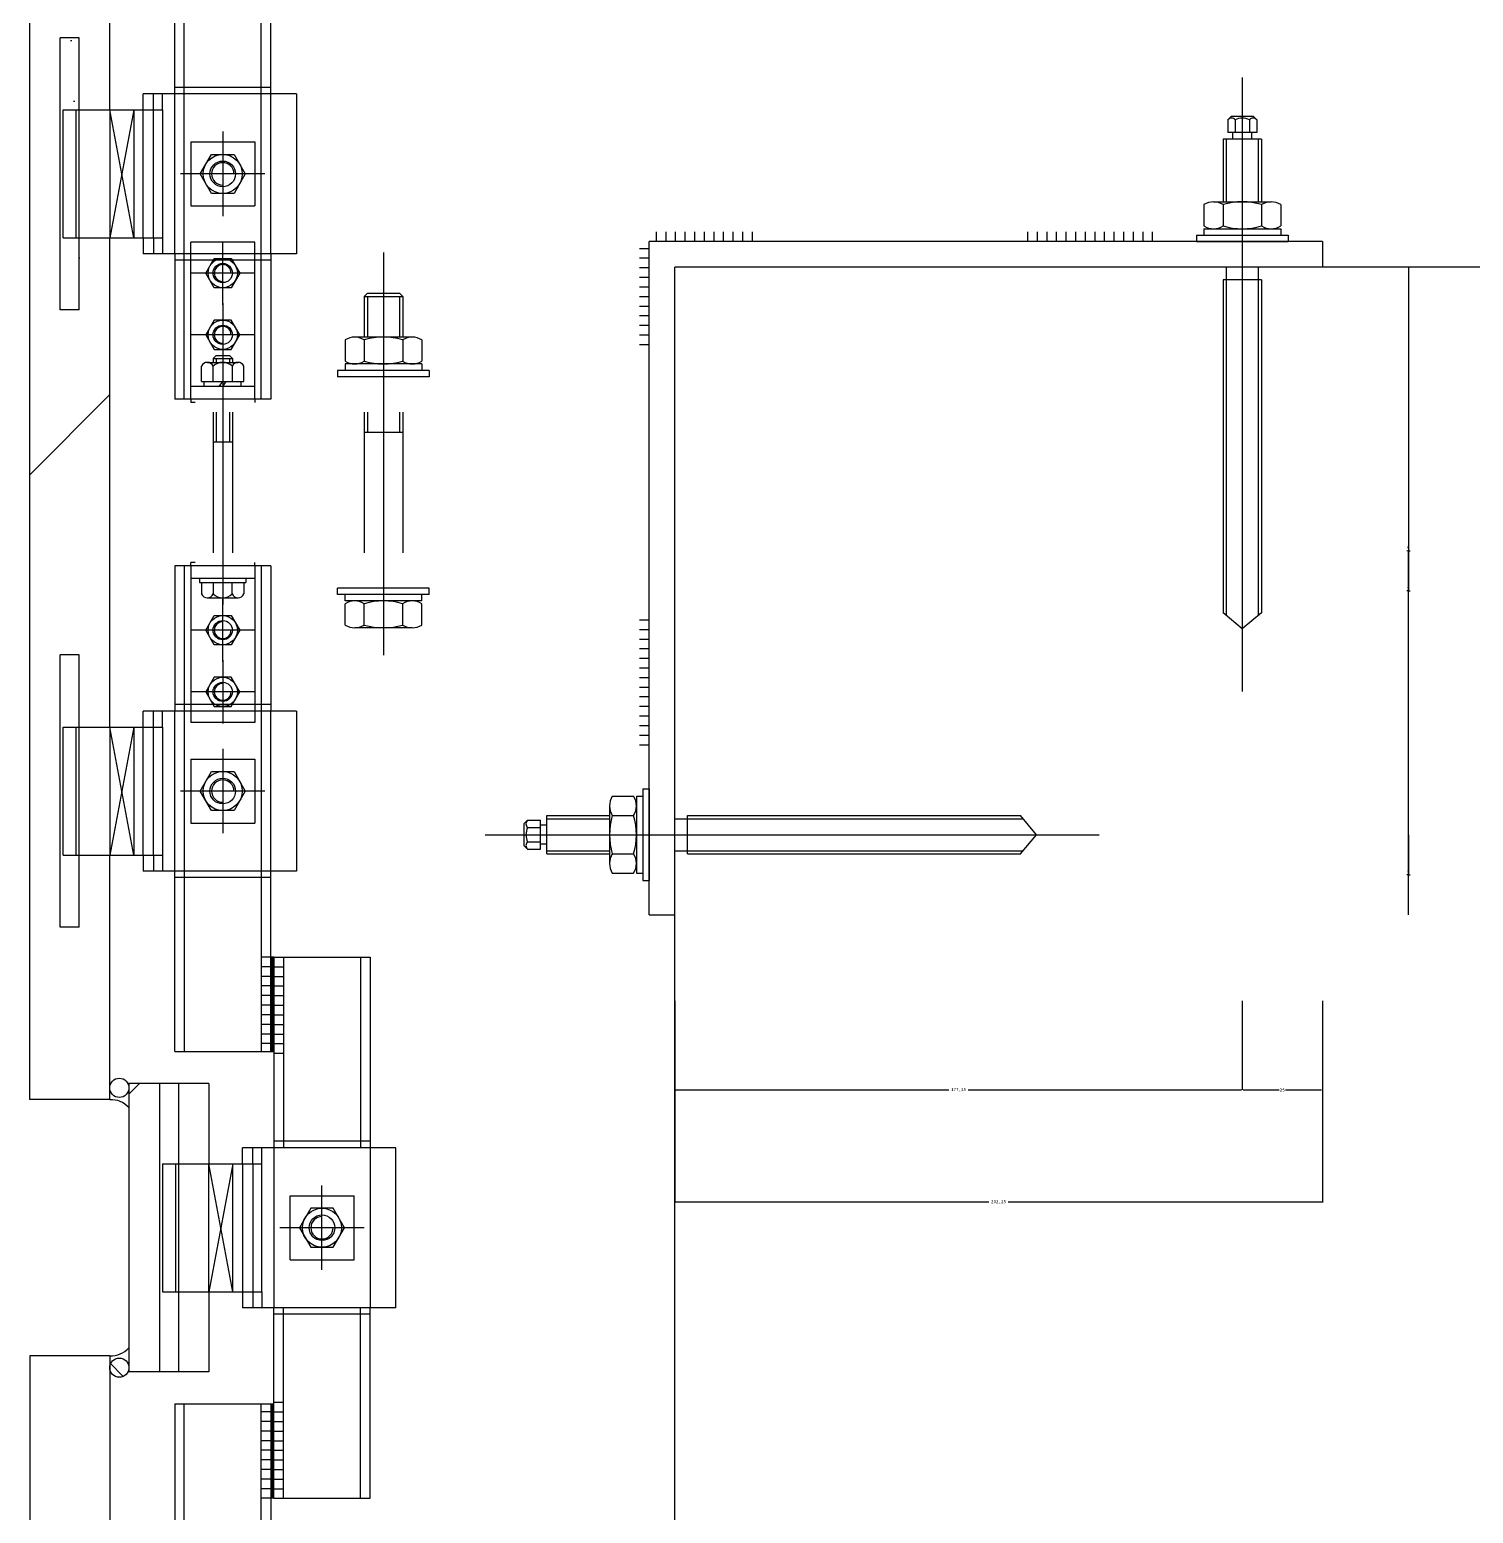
# Model space of a CAD drawing. Header units: metres. Extents: x 0 to 3014, y -367 to 1118.
# Drawn here: x 1361 to 1811.9, y 363.1 to 826.5 of the extents above; entities that cross this region are included whole.
import ezdxf

# ---------------------------------------------------------------- set-up
doc = ezdxf.new("R2010")
doc.units = ezdxf.units.M
for name, color, linetype in [('ASHADE', 1, 'Continuous'), ('图层1', 8, 'Continuous'), ('外形', 3, 'Continuous'), ('文字标注1', 4, 'Continuous'), ('轴线', 6, 'Continuous')]:
    doc.layers.add(name, color=color, linetype=linetype)
doc.dimstyles.get("Standard").update_dxf_attribs({"dimtxt": 2.5, "dimasz": 2.5, "dimexe": 1.25, "dimexo": 0.625, "dimtad": 1, "dimcen": 2.5, "dimazin": 3, "dimtfac": 1, "dimtmove": 0, "dimatfit": 3})

# ---------------------------------------------------------------- blocks, each defined once
blk = doc.blocks.new('_CLOSEDFILLED')
at = {"color": 0, "linetype": 'BYBLOCK'}
blk.add_solid([(-1, 0.2), (0, 0), (-1, -0.2)], dxfattribs=at)
blk = doc.blocks.new('*D28')
for p, q in [((1791.64, 752.32), (1791.64, 663.69)), ((1791.39, 663.69), (1791.14, 663.69)), ((1791.64, 575.07), (1791.64, 663.69)), ((1791.64, 663.69), (1791.64, 663.69)), ((1791.89, 663.69), (1792.14, 663.69))]:
    blk.add_line(p, q)
at = {"layer": 'Defpoints'}
for p in [(1791.64, 752.32), (1791.64, 663.69), (1791.64, 575.07)]:
    blk.add_point(p, dxfattribs=at)
at = {"xscale": 0.25, "yscale": 0.25}
blk.add_blockref('_CLOSEDFILLED', (1791.64, 663.69), dxfattribs=at)
at = {"xscale": 0.25, "yscale": 0.25, "rotation": 180}
blk.add_blockref('_CLOSEDFILLED', (1791.64, 663.69), dxfattribs=at)
at = {"insert": (1791.64, 664.815), "char_height": 1, "attachment_point": 5}
blk.add_mtext('0', dxfattribs=at)
blk = doc.blocks.new('*D29')
for p, q in [((1791.64, 575.07), (1791.64, 562.57)), ((1791.39, 562.57), (1791.14, 562.57)), ((1791.64, 550.07), (1791.64, 562.57)), ((1791.64, 562.57), (1791.64, 562.57)), ((1791.89, 562.57), (1792.14, 562.57))]:
    blk.add_line(p, q)
at = {"layer": 'Defpoints'}
for p in [(1791.64, 575.07), (1791.64, 562.57), (1791.64, 550.07)]:
    blk.add_point(p, dxfattribs=at)
at = {"xscale": 0.25, "yscale": 0.25}
blk.add_blockref('_CLOSEDFILLED', (1791.64, 562.57), dxfattribs=at)
at = {"xscale": 0.25, "yscale": 0.25, "rotation": 180}
blk.add_blockref('_CLOSEDFILLED', (1791.64, 562.57), dxfattribs=at)
at = {"insert": (1791.64, 563.695), "char_height": 1, "attachment_point": 5}
blk.add_mtext('0', dxfattribs=at)
blk = doc.blocks.new('*D30')
for p, q in [((1791.64, 752.32), (1791.64, 651.19)), ((1791.39, 651.19), (1791.14, 651.19)), ((1791.64, 550.07), (1791.64, 651.19)), ((1791.64, 651.19), (1791.64, 651.19)), ((1791.89, 651.19), (1792.14, 651.19))]:
    blk.add_line(p, q)
at = {"layer": 'Defpoints'}
for p in [(1791.64, 752.32), (1791.64, 651.19), (1791.64, 550.07)]:
    blk.add_point(p, dxfattribs=at)
at = {"xscale": 0.25, "yscale": 0.25}
blk.add_blockref('_CLOSEDFILLED', (1791.64, 651.19), dxfattribs=at)
at = {"xscale": 0.25, "yscale": 0.25, "rotation": 180}
blk.add_blockref('_CLOSEDFILLED', (1791.64, 651.19), dxfattribs=at)
at = {"insert": (1791.64, 652.315), "char_height": 1, "attachment_point": 5}
blk.add_mtext('0', dxfattribs=at)
blk = doc.blocks.new('*D31')
for p, q in [((1562.51, 523.2), (1562.51, 460.35)), ((1764.76, 523.2), (1764.76, 460.35)), ((1660.635, 460.35), (1562.26, 460.35)), ((1765.01, 460.35), (1666.635, 460.35))]:
    blk.add_line(p, q)
at = {"layer": 'Defpoints'}
for p in [(1562.51, 523.2), (1764.76, 523.2), (1764.76, 460.35)]:
    blk.add_point(p, dxfattribs=at)
at = {"xscale": 0.25, "yscale": 0.25}
blk.add_blockref('_CLOSEDFILLED', (1562.51, 460.35), dxfattribs=at)
at = {"xscale": 0.25, "yscale": 0.25, "rotation": 180}
blk.add_blockref('_CLOSEDFILLED', (1764.76, 460.35), dxfattribs=at)
at = {"insert": (1663.635, 460.35), "char_height": 1, "attachment_point": 5}
blk.add_mtext('202,25', dxfattribs=at)
blk = doc.blocks.new('*D32')
for p, q in [((1739.76, 523.2), (1739.76, 495.35)), ((1764.76, 523.2), (1764.76, 495.35)), ((1740.01, 495.35), (1751.26, 495.35)), ((1753.26, 495.35), (1764.51, 495.35))]:
    blk.add_line(p, q)
at = {"layer": 'Defpoints'}
for p in [(1739.76, 523.2), (1764.76, 523.2), (1739.76, 495.35)]:
    blk.add_point(p, dxfattribs=at)
at = {"xscale": 0.25, "yscale": 0.25, "rotation": 180}
blk.add_blockref('_CLOSEDFILLED', (1739.76, 495.35), dxfattribs=at)
at = {"xscale": 0.25, "yscale": 0.25}
blk.add_blockref('_CLOSEDFILLED', (1764.76, 495.35), dxfattribs=at)
at = {"insert": (1752.26, 495.35), "char_height": 1, "attachment_point": 5}
blk.add_mtext('25', dxfattribs=at)
blk = doc.blocks.new('*D33')
for p, q in [((1562.51, 523.2), (1562.51, 495.35)), ((1739.76, 523.2), (1739.76, 495.35)), ((1562.76, 495.35), (1648.135, 495.35)), ((1654.135, 495.35), (1739.51, 495.35))]:
    blk.add_line(p, q)
at = {"layer": 'Defpoints'}
for p in [(1562.51, 523.2), (1739.76, 523.2), (1562.51, 495.35)]:
    blk.add_point(p, dxfattribs=at)
at = {"xscale": 0.25, "yscale": 0.25, "rotation": 180}
blk.add_blockref('_CLOSEDFILLED', (1562.51, 495.35), dxfattribs=at)
at = {"xscale": 0.25, "yscale": 0.25}
blk.add_blockref('_CLOSEDFILLED', (1739.76, 495.35), dxfattribs=at)
at = {"insert": (1651.135, 495.35), "char_height": 1, "attachment_point": 5}
blk.add_mtext('177,25', dxfattribs=at)

msp = doc.modelspace()

# ---------------------------------------------------------------- hatches: boundary and pattern name
at = {"layer": '图层1'}
h = msp.add_hatch(dxfattribs=at)
h.set_pattern_fill('ANSI33', scale=50)
h.paths.add_polyline_path([(1361.01, 492.32), (1386.01, 492.32), (1386.01, 568.69), (1376.51, 568.69), (1376.51, 546.19), (1370.51, 546.19), (1370.51, 631.19), (1376.51, 631.19), (1376.51, 608.69), (1386.01, 608.69), (1386.01, 761.44), (1376.51, 761.44), (1376.51, 738.94), (1370.51, 738.94), (1370.51, 823.94), (1376.51, 823.94), (1376.51, 801.44), (1386.01, 801.44), (1386.01, 877.82), (1361.01, 877.82)])
h = msp.add_hatch(dxfattribs=at)
h.set_pattern_fill('AR-SAND')
h.paths.add_polyline_path([(1376.51, 823.94), (1370.51, 823.94), (1370.51, 738.94), (1376.51, 738.94), (1376.51, 761.44), (1371.51, 761.44), (1371.51, 801.44), (1376.51, 801.44)])
h = msp.add_hatch(dxfattribs=at)
h.set_pattern_fill('AR-CONC', scale=20)
h.paths.add_polyline_path([(1985.26, 639.32), (1979.26, 644.32), (1979.26, 748.32), (1980.26, 748.32), (1980.26, 752.32), (1744.76, 752.32), (1744.76, 748.32), (1745.76, 748.32), (1745.76, 644.32), (1739.76, 639.32), (1733.76, 644.32), (1733.76, 748.32), (1734.76, 748.32), (1734.76, 752.32), (1562.51, 752.32), (1562.51, 580.07), (1566.51, 580.07), (1566.51, 581.07), (1670.51, 581.07), (1675.51, 575.07), (1670.51, 569.07), (1566.51, 569.07), (1566.51, 570.07), (1562.51, 570.07), (1562.51, 334.57), (1566.51, 334.57), (1566.51, 335.57), (1670.51, 335.57), (1675.51, 329.57), (1670.51, 323.57), (1566.51, 323.57), (1566.51, 324.57), (1562.51, 324.57), (1562.51, 152.32), (1734.76, 152.32), (1734.76, 156.32), (1733.76, 156.32), (1733.76, 260.32), (1739.76, 265.32), (1745.76, 260.32), (1745.76, 156.32), (1744.76, 156.32), (1744.76, 152.32), (1980.26, 152.32), (1980.26, 156.32), (1979.26, 156.32), (1979.26, 260.32), (1985.26, 265.32), (1991.26, 260.32), (1991.26, 156.32), (1990.26, 156.32), (1990.26, 152.32), (2162.51, 152.32), (2162.51, 324.57), (2158.51, 324.57), (2158.51, 323.57), (2054.51, 323.57), (2049.51, 329.57), (2054.51, 335.57), (2158.51, 335.57), (2158.51, 334.57), (2162.51, 334.57), (2162.51, 570.07), (2158.51, 570.07), (2158.51, 569.07), (2054.51, 569.07), (2049.51, 575.07), (2054.51, 581.07), (2158.51, 581.07), (2158.51, 580.07), (2162.51, 580.07), (2162.51, 752.32), (1990.26, 752.32), (1990.26, 748.32), (1991.26, 748.32), (1991.26, 644.32)])
h = msp.add_hatch(dxfattribs=at)
h.set_pattern_fill('ANSI31', scale=500)
h.paths.add_polyline_path([(2049.51, 575.07), (2054.51, 581.07), (2158.51, 581.07), (2158.51, 580.07), (2162.51, 580.07), (2162.51, 752.32), (1990.26, 752.32), (1990.26, 748.32), (1991.26, 748.32), (1991.26, 644.32), (1985.26, 639.32), (1979.26, 644.32), (1979.26, 748.32), (1980.26, 748.32), (1980.26, 752.32), (1744.76, 752.32), (1744.76, 748.32), (1745.76, 748.32), (1745.76, 644.32), (1739.76, 639.32), (1733.76, 644.32), (1733.76, 748.32), (1734.76, 748.32), (1734.76, 752.32), (1562.51, 752.32), (1562.51, 580.07), (1566.51, 580.07), (1566.51, 581.07), (1670.51, 581.07), (1675.51, 575.07), (1670.51, 569.07), (1566.51, 569.07), (1566.51, 570.07), (1562.51, 570.07), (1562.51, 334.57), (1566.51, 334.57), (1566.51, 335.57), (1670.51, 335.57), (1675.51, 329.57), (1670.51, 323.57), (1566.51, 323.57), (1566.51, 324.57), (1562.51, 324.57), (1562.51, 152.32), (1734.76, 152.32), (1734.76, 156.32), (1733.76, 156.32), (1733.76, 260.32), (1739.76, 265.32), (1745.76, 260.32), (1745.76, 156.32), (1744.76, 156.32), (1744.76, 152.32), (1980.26, 152.32), (1980.26, 156.32), (1979.26, 156.32), (1979.26, 260.32), (1985.26, 265.32), (1991.26, 260.32), (1991.26, 156.32), (1990.26, 156.32), (1990.26, 152.32), (2162.51, 152.32), (2162.51, 324.57), (2158.51, 324.57), (2158.51, 323.57), (2054.51, 323.57), (2049.51, 329.57), (2054.51, 335.57), (2158.51, 335.57), (2158.51, 334.57), (2162.51, 334.57), (2162.51, 570.07), (2158.51, 570.07), (2158.51, 569.07), (2054.51, 569.07)])
h = msp.add_hatch(dxfattribs=at)
h.set_pattern_fill('AR-SAND')
h.paths.add_polyline_path([(1376.51, 631.19), (1370.51, 631.19), (1370.51, 546.19), (1376.51, 546.19), (1376.51, 568.69), (1371.51, 568.69), (1371.51, 608.69), (1376.51, 608.69)])
h = msp.add_hatch(dxfattribs=at)
h.set_pattern_fill('SOLID')
h.paths.add_polyline_path([(1437.31, 536.82), (1436.31, 536.82), (1436.31, 507.32), (1437.31, 507.32)])
h = msp.add_hatch(dxfattribs=at)
h.set_pattern_fill('ANSI37', scale=25)
h.paths.add_polyline_path([(1389.01, 499.01, -1), (1389.01, 493.01, -1)])
h = msp.add_hatch(dxfattribs=at)
h.set_pattern_fill('AR-SAND')
h.paths.add_polyline_path([(1386.01, 492.32), (1386.01, 496.01, 0.41), (1389.01, 493.01, 0.41), (1392.01, 496.01), (1392.01, 489.86, 0.22)])
h = msp.add_hatch(dxfattribs=at)
h.set_pattern_fill('ANSI33', scale=50)
h.paths.add_polyline_path([(1407.51, 497.32), (1417.01, 497.32), (1417.01, 472.32), (1407.51, 472.32)])
h.paths.add_polyline_path([(1407.51, 432.32), (1417.01, 432.32), (1417.01, 407.32), (1407.51, 407.32)])
h.paths.add_polyline_path([(1401.51, 407.32), (1392.01, 407.32), (1392.01, 497.32), (1401.51, 497.32)])
h = msp.add_hatch(dxfattribs=at)
h.set_pattern_fill('AR-SAND')
h.paths.add_polyline_path([(1401.51, 407.32), (1401.51, 497.32), (1407.51, 497.32), (1407.51, 472.32), (1402.51, 472.32), (1402.51, 432.32), (1407.51, 432.32), (1407.51, 407.32)])
h = msp.add_hatch(dxfattribs=at)
h.set_pattern_fill('AR-SAND')
h.paths.add_polyline_path([(1386.01, 412.32), (1386.01, 408.62, -0.41), (1389.01, 411.62, -0.41), (1392.01, 408.62), (1392.01, 414.78, -0.22)])
h = msp.add_hatch(dxfattribs=at)
h.set_pattern_fill('ANSI33', scale=50)
h.paths.add_polyline_path([(1386.01, 295.94), (1376.51, 295.94), (1376.51, 273.44), (1370.51, 273.44), (1370.51, 358.44), (1376.51, 358.44), (1376.51, 335.94), (1386.01, 335.94), (1386.01, 412.32), (1361.01, 412.32), (1361.01, 26.82), (1386.01, 26.82), (1386.01, 103.19), (1376.51, 103.19), (1376.51, 80.69), (1370.51, 80.69), (1370.51, 165.69), (1376.51, 165.69), (1376.51, 143.19), (1386.01, 143.19)])
h = msp.add_hatch(dxfattribs=at)
h.set_pattern_fill('ANSI37', scale=25)
h.paths.add_polyline_path([(1389.01, 411.62, -1), (1389.01, 405.62, -1)])
h = msp.add_hatch(dxfattribs=at)
h.set_pattern_fill('SOLID')
h.paths.add_polyline_path([(1437.31, 397.32), (1436.31, 397.32), (1436.31, 367.82), (1437.31, 367.82)])

# ---------------------------------------------------------------- linework, layer by layer
for p, q in [((1370.51, 738.94), (1370.51, 823.94)), ((1376.51, 823.94), (1370.51, 823.94)), ((1376.51, 801.44), (1376.51, 823.94)), ((1736.26, 799.32), (1735.26, 798.32)), ((1735.26, 798.32), (1735.26, 794.32)), ((1743.26, 799.32), (1736.26, 799.32)), ((1737.51, 798.32), (1737.51, 794.32)), ((1742.01, 798.32), (1742.01, 794.32)), ((1744.26, 798.32), (1743.26, 799.32)), ((1744.26, 798.32), (1744.26, 794.32)), ((1745.76, 792.32), (1733.76, 792.32)), ((1733.76, 792.32), (1733.76, 772.72)), ((1734.76, 792.32), (1734.76, 772.72)), ((1744.26, 794.32), (1735.26, 794.32)), ((1736.76, 792.32), (1736.76, 794.32)), ((1742.76, 792.32), (1742.76, 794.32)), ((1744.76, 792.32), (1744.76, 772.72)), ((1745.76, 792.32), (1745.76, 772.72)), ((1727.78, 771.86), (1727.78, 765.18)), ((1730.77, 772.72), (1748.76, 772.72)), ((1733.77, 771.86), (1733.77, 765.18)), ((1745.76, 771.86), (1745.76, 765.18)), ((1751.75, 771.86), (1751.75, 765.18)), ((1376.51, 738.94), (1376.51, 761.44)), ((1556.76, 760.32), (1556.76, 763.32)), ((1559.76, 760.32), (1559.76, 763.32)), ((1562.76, 760.32), (1562.76, 763.32)), ((1565.76, 760.32), (1565.76, 763.32)), ((1568.76, 760.32), (1568.76, 763.32)), ((1571.76, 760.32), (1571.76, 763.32)), ((1574.76, 760.32), (1574.76, 763.32)), ((1577.76, 760.32), (1577.76, 763.32)), ((1580.76, 760.32), (1580.76, 763.32)), ((1583.76, 760.32), (1583.76, 763.32)), ((1586.76, 760.32), (1586.76, 763.32)), ((1672.76, 760.32), (1672.76, 763.32)), ((1675.76, 760.32), (1675.76, 763.32)), ((1678.76, 760.32), (1678.76, 763.32)), ((1681.76, 760.32), (1681.76, 763.32)), ((1684.76, 760.32), (1684.76, 763.32)), ((1687.76, 760.32), (1687.76, 763.32)), ((1690.76, 760.32), (1690.76, 763.32)), ((1693.76, 760.32), (1693.76, 763.32)), ((1696.76, 760.32), (1696.76, 763.32)), ((1699.76, 760.32), (1699.76, 763.32)), ((1702.76, 760.32), (1702.76, 763.32)), ((1705.76, 760.32), (1705.76, 763.32)), ((1708.76, 760.32), (1708.76, 763.32)), ((1711.76, 760.32), (1711.76, 763.32)), ((1725.45, 762.32), (1754.08, 762.32)), ((1725.45, 762.32), (1725.45, 760.32)), ((1725.45, 760.32), (1754.08, 760.32)), ((1727.78, 764.32), (1751.75, 764.32)), ((1727.78, 764.32), (1727.78, 762.32)), ((1751.75, 764.32), (1751.75, 762.32)), ((1754.08, 762.32), (1754.08, 760.32)), ((1554.51, 758.07), (1551.51, 758.07)), ((1554.51, 755.07), (1551.51, 755.07)), ((1554.51, 752.07), (1551.51, 752.07)), ((1734.76, 752.32), (1734.76, 643.49)), ((1744.76, 752.32), (1744.76, 643.49)), ((1554.51, 749.07), (1551.51, 749.07)), ((1554.51, 746.07), (1551.51, 746.07)), ((1733.76, 748.32), (1733.76, 644.32)), ((1745.76, 748.32), (1733.76, 748.32)), ((1745.76, 748.32), (1745.76, 644.32)), ((1466.51, 744.17), (1465.51, 743.17)), ((1465.51, 743.17), (1465.51, 730.47)), ((1465.51, 743.17), (1477.51, 743.17)), ((1466.51, 744.17), (1476.51, 744.17)), ((1466.51, 743.17), (1466.51, 730.47)), ((1476.51, 744.17), (1477.51, 743.17)), ((1476.51, 743.17), (1476.51, 730.47)), ((1477.51, 743.17), (1477.51, 730.47)), ((1554.51, 743.07), (1551.51, 743.07)), ((1376.51, 738.94), (1370.51, 738.94)), ((1554.51, 740.07), (1551.51, 740.07)), ((1554.51, 737.07), (1551.51, 737.07)), ((1554.51, 734.07), (1551.51, 734.07)), ((1459.52, 729.61), (1459.52, 722.93)), ((1480.5, 730.47), (1462.52, 730.47)), ((1465.52, 729.61), (1465.52, 722.93)), ((1477.51, 729.61), (1477.51, 722.93)), ((1483.5, 729.61), (1483.5, 722.93)), ((1554.51, 731.07), (1551.51, 731.07)), ((1554.51, 728.07), (1551.51, 728.07)), ((1485.82, 720.07), (1457.2, 720.07)), ((1457.2, 720.07), (1457.2, 718.07)), ((1483.5, 722.07), (1459.52, 722.07)), ((1459.52, 722.07), (1459.52, 720.07)), ((1483.5, 722.07), (1483.5, 720.07)), ((1485.82, 720.07), (1485.82, 718.07)), ((1485.82, 718.07), (1457.2, 718.07)), ((1411.31, 711.07), (1411.31, 710.07)), ((1412.71, 710.07), (1411.31, 710.07)), ((1431.31, 711.07), (1431.31, 710.07)), ((1418.31, 707.07), (1418.31, 663.07)), ((1419.21, 707.07), (1419.21, 697.66)), ((1423.41, 707.07), (1423.41, 697.66)), ((1424.31, 707.07), (1424.31, 663.07)), ((1465.51, 707.07), (1465.51, 663.07)), ((1466.51, 707.07), (1466.51, 700.78)), ((1476.51, 707.07), (1476.51, 700.78)), ((1477.51, 707.07), (1477.51, 663.07)), ((1424.31, 697.66), (1418.31, 697.66)), ((1412.71, 660.07), (1411.31, 660.07)), ((1411.31, 659.07), (1411.31, 660.07)), ((1431.31, 659.07), (1431.31, 660.07)), ((1485.82, 652.07), (1457.2, 652.07)), ((1457.2, 650.07), (1457.2, 652.07)), ((1485.82, 650.07), (1457.2, 650.07)), ((1459.52, 648.07), (1459.52, 650.07)), ((1483.5, 648.07), (1483.5, 650.07)), ((1485.82, 650.07), (1485.82, 652.07)), ((1483.5, 648.07), (1459.52, 648.07)), ((1459.52, 640.53), (1459.52, 647.21)), ((1465.52, 640.53), (1465.52, 647.21)), ((1477.51, 640.53), (1477.51, 647.21)), ((1483.5, 640.53), (1483.5, 647.21)), ((1739.76, 639.32), (1733.76, 644.32)), ((1745.76, 644.32), (1739.76, 639.32)), ((1480.5, 639.67), (1462.52, 639.67)), ((1554.51, 642.07), (1551.51, 642.07)), ((1554.51, 639.07), (1551.51, 639.07)), ((1554.51, 636.07), (1551.51, 636.07)), ((1370.51, 546.19), (1370.51, 631.19)), ((1376.51, 631.19), (1370.51, 631.19)), ((1376.51, 608.69), (1376.51, 631.19)), ((1554.51, 633.07), (1551.51, 633.07)), ((1554.51, 630.07), (1551.51, 630.07)), ((1554.51, 627.07), (1551.51, 627.07)), ((1554.51, 624.07), (1551.51, 624.07)), ((1554.51, 621.07), (1551.51, 621.07)), ((1554.51, 618.07), (1551.51, 618.07)), ((1554.51, 615.07), (1551.51, 615.07)), ((1554.51, 612.07), (1551.51, 612.07)), ((1554.51, 609.07), (1551.51, 609.07)), ((1554.51, 606.07), (1551.51, 606.07)), ((1554.51, 603.07), (1551.51, 603.07)), ((1552.51, 589.38), (1552.51, 560.76)), ((1552.51, 589.38), (1554.51, 589.38)), ((1554.51, 589.38), (1554.51, 560.76)), ((1542.11, 584.06), (1542.11, 566.08)), ((1542.98, 587.06), (1549.65, 587.06)), ((1550.51, 587.06), (1550.51, 563.08)), ((1550.51, 587.06), (1552.51, 587.06)), ((1515.51, 578.57), (1516.51, 579.57)), ((1516.51, 579.57), (1520.51, 579.57)), ((1520.51, 570.57), (1520.51, 579.57)), ((1522.51, 569.07), (1522.51, 581.07)), ((1522.51, 581.07), (1542.11, 581.07)), ((1522.51, 580.07), (1542.11, 580.07)), ((1542.98, 581.06), (1549.65, 581.06)), ((1562.51, 580.07), (1671.35, 580.07)), ((1566.51, 581.07), (1670.51, 581.07)), ((1566.51, 569.07), (1566.51, 581.07)), ((1675.51, 575.07), (1670.51, 581.07)), ((1515.51, 571.57), (1515.51, 578.57)), ((1516.51, 577.32), (1520.51, 577.32)), ((1522.51, 578.07), (1520.51, 578.07)), ((1670.51, 569.07), (1675.51, 575.07)), ((1516.51, 570.57), (1515.51, 571.57)), ((1516.51, 572.82), (1520.51, 572.82)), ((1516.51, 570.57), (1520.51, 570.57)), ((1522.51, 572.07), (1520.51, 572.07)), ((1522.51, 570.07), (1542.11, 570.07)), ((1562.51, 570.07), (1671.35, 570.07)), ((1376.51, 546.19), (1376.51, 568.69)), ((1522.51, 569.07), (1542.11, 569.07)), ((1542.98, 569.07), (1549.65, 569.07)), ((1566.51, 569.07), (1670.51, 569.07)), ((1542.98, 563.08), (1549.65, 563.08)), ((1550.51, 563.08), (1552.51, 563.08)), ((1552.51, 560.76), (1554.51, 560.76)), ((1376.51, 546.19), (1370.51, 546.19)), ((1436.31, 536.82), (1433.31, 536.82)), ((1436.31, 533.82), (1433.31, 533.82)), ((1437.31, 536.82), (1436.31, 536.82)), ((1437.31, 533.82), (1440.31, 533.82)), ((1436.31, 530.82), (1433.31, 530.82)), ((1437.31, 530.82), (1440.31, 530.82)), ((1436.31, 527.82), (1433.31, 527.82)), ((1436.31, 524.82), (1433.31, 524.82)), ((1437.31, 527.82), (1440.31, 527.82)), ((1437.31, 524.82), (1440.31, 524.82)), ((1436.31, 521.82), (1433.31, 521.82)), ((1437.31, 521.82), (1440.31, 521.82)), ((1436.31, 518.82), (1433.31, 518.82)), ((1436.31, 515.82), (1433.31, 515.82)), ((1437.31, 518.82), (1440.31, 518.82)), ((1437.31, 515.82), (1440.31, 515.82)), ((1436.31, 512.82), (1433.31, 512.82)), ((1436.31, 509.82), (1433.31, 509.82)), ((1437.31, 512.82), (1440.31, 512.82)), ((1437.31, 509.82), (1440.31, 509.82)), ((1436.31, 507.32), (1437.31, 507.32)), ((1437.31, 506.82), (1440.31, 506.82)), ((1401.51, 497.32), (1401.51, 407.32)), ((1407.51, 497.32), (1407.51, 472.32)), ((1407.51, 432.32), (1407.51, 407.32)), ((1436.31, 394.82), (1433.31, 394.82)), ((1436.31, 397.32), (1437.31, 397.32)), ((1437.31, 397.82), (1440.31, 397.82)), ((1437.31, 394.82), (1440.31, 394.82)), ((1436.31, 391.82), (1433.31, 391.82)), ((1437.31, 391.82), (1440.31, 391.82)), ((1436.31, 388.82), (1433.31, 388.82)), ((1436.31, 385.82), (1433.31, 385.82)), ((1437.31, 388.82), (1440.31, 388.82)), ((1437.31, 385.82), (1440.31, 385.82)), ((1436.31, 382.82), (1433.31, 382.82)), ((1437.31, 382.82), (1440.31, 382.82)), ((1436.31, 379.82), (1433.31, 379.82)), ((1436.31, 376.82), (1433.31, 376.82)), ((1437.31, 379.82), (1440.31, 379.82)), ((1437.31, 376.82), (1440.31, 376.82)), ((1436.31, 373.82), (1433.31, 373.82)), ((1436.31, 370.82), (1433.31, 370.82)), ((1437.31, 373.82), (1440.31, 373.82)), ((1437.31, 370.82), (1440.31, 370.82)), ((1436.31, 367.82), (1433.31, 367.82)), ((1437.31, 367.82), (1436.31, 367.82))]:
    msp.add_line(p, q)
for points in [[(1417.79, 787.54), (1424.84, 787.54), (1428.36, 781.44), (1424.84, 775.35), (1417.79, 775.35), (1414.27, 781.44)], [(1418.67, 755.04), (1423.95, 755.04), (1426.6, 750.47), (1423.95, 745.89), (1418.67, 745.89), (1416.03, 750.47)], [(1418.67, 726.62), (1423.95, 726.62), (1426.6, 731.19), (1423.95, 735.77), (1418.67, 735.77), (1416.03, 731.19)], [(1418.67, 643.52), (1423.95, 643.52), (1426.6, 638.94), (1423.95, 634.37), (1418.67, 634.37), (1416.03, 638.94)], [(1418.67, 615.1), (1423.95, 615.1), (1426.6, 619.67), (1423.95, 624.24), (1418.67, 624.24), (1416.03, 619.67)], [(1417.79, 594.79), (1424.84, 594.79), (1428.36, 588.69), (1424.84, 582.6), (1417.79, 582.6), (1414.27, 588.69)], [(1448.79, 446.22), (1455.84, 446.22), (1459.36, 452.32), (1455.84, 458.42), (1448.79, 458.42), (1445.27, 452.32)]]:
    msp.add_lwpolyline(points, close=True)
for centre, radius in [((1421.31, 781.44), 6.1), ((1421.31, 781.44), 4), ((1421.31, 750.47), 4.57), ((1421.31, 750.47), 3), ((1421.31, 731.19), 4.57), ((1421.31, 731.19), 3), ((1421.31, 638.94), 4.57), ((1421.31, 638.94), 3), ((1421.31, 619.67), 4.57), ((1421.31, 619.67), 3), ((1421.31, 588.69), 6.1), ((1421.31, 588.69), 4), ((1389.01, 496.01), 3), ((1452.31, 452.32), 6.1), ((1452.31, 452.32), 4), ((1389.01, 408.62), 3)]:
    msp.add_circle(centre, radius)
for centre, radius, start, end in [((1736.39, 797.3), 1.52, 42.07, 137.93), ((1739.76, 793.51), 5.31, 64.94, 115.06), ((1743.14, 797.3), 1.52, 42.07, 137.93), ((1730.77, 767.08), 5.63, 57.86, 122.14), ((1739.76, 751.48), 21.24, 73.61, 106.39), ((1745.76, 771.86), 0, 270, 334.27), ((1748.76, 767.08), 5.63, 57.86, 122.14), ((1730.77, 769.95), 5.63, 237.86, 302.14), ((1739.76, 785.56), 21.24, 253.61, 286.39), ((1748.76, 769.95), 5.63, 237.86, 302.14), ((1462.52, 724.83), 5.63, 57.86, 122.14), ((1471.51, 709.23), 21.24, 73.61, 106.39), ((1465.52, 729.61), 0, 205.73, 270), ((1480.5, 724.83), 5.63, 57.86, 122.14), ((1462.52, 727.7), 5.63, 237.86, 302.14), ((1471.51, 743.31), 21.24, 253.61, 286.39), ((1480.5, 727.7), 5.63, 237.86, 302.14), ((1462.52, 642.43), 5.63, 57.86, 122.14), ((1471.51, 626.83), 21.24, 73.61, 106.39), ((1480.5, 642.43), 5.63, 57.86, 122.14), ((1462.52, 645.3), 5.63, 237.86, 302.14), ((1471.51, 660.91), 21.24, 253.61, 286.39), ((1465.52, 640.53), 0, 90, 154.27), ((1480.5, 645.3), 5.63, 237.86, 302.14), ((1547.75, 584.06), 5.63, 147.86, 212.14), ((1544.88, 584.06), 5.63, 327.86, 32.14), ((1517.53, 578.44), 1.52, 132.07, 227.93), ((1563.36, 575.07), 21.24, 163.61, 196.39), ((1529.27, 575.07), 21.24, 343.61, 16.39), ((1521.33, 575.07), 5.31, 154.94, 205.06), ((1517.53, 571.69), 1.52, 132.07, 227.93), ((1547.75, 566.08), 5.63, 147.86, 212.14), ((1542.98, 569.07), 0, 295.73, 0), ((1544.88, 566.08), 5.63, 327.86, 32.14), ((1386.33, 484.53), 7.79, 43.1, 92.29), ((1386.33, 420.1), 7.79, 267.71, 316.9)]:
    msp.add_arc(centre, radius, start, end)
at = {"layer": 'ASHADE'}
for p, q in [((1371.51, 761.44), (1371.51, 801.44)), ((1371.51, 801.44), (1402.51, 801.44)), ((1402.51, 801.44), (1402.51, 761.44)), ((1371.51, 761.44), (1402.51, 761.44)), ((1371.51, 568.69), (1371.51, 608.69)), ((1371.51, 608.69), (1402.51, 608.69)), ((1402.51, 608.69), (1402.51, 568.69)), ((1371.51, 568.69), (1402.51, 568.69)), ((1402.51, 472.32), (1433.51, 472.32)), ((1402.51, 472.32), (1402.51, 432.32)), ((1433.51, 432.32), (1433.51, 472.32)), ((1402.51, 432.32), (1433.51, 432.32))]:
    msp.add_line(p, q, dxfattribs=at)
for centre, radius, start, end in [((1421.31, 781.44), 3.5, 0, 270), ((1421.31, 750.47), 2.63, 0, 270), ((1421.31, 731.19), 2.63, 0, 270), ((1421.31, 638.94), 2.63, 90, 0), ((1421.31, 619.67), 2.63, 90, 0), ((1421.31, 588.69), 3.5, 0, 270), ((1452.31, 452.32), 3.5, 90, 360)]:
    msp.add_arc(centre, radius, start, end, dxfattribs=at)
at = {"layer": '图层1'}
for p, q in [((1409.31, 711.07), (1409.31, 860.03)), ((1433.31, 711.07), (1433.31, 850.08)), ((1436.31, 808.44), (1406.31, 808.44)), ((1406.31, 756.44), (1406.31, 806.44)), ((1436.31, 756.44), (1436.31, 806.44)), ((1375.51, 761.44), (1375.51, 801.44)), ((1376.51, 761.44), (1376.51, 801.44)), ((1393.51, 801.44), (1386.01, 761.44)), ((1393.51, 761.44), (1386.01, 801.44)), ((1386.01, 801.44), (1386.01, 761.44)), ((1393.51, 801.44), (1393.51, 761.44)), ((1396.51, 761.44), (1396.51, 801.44)), ((1399.71, 761.44), (1399.71, 801.44)), ((1431.31, 760.07), (1411.31, 760.07)), ((1411.31, 711.07), (1411.31, 760.07)), ((1431.31, 711.07), (1431.31, 760.07)), ((1436.31, 754.44), (1406.31, 754.44)), ((1419.21, 724.67), (1418.31, 723.77)), ((1418.31, 723.77), (1424.31, 723.77)), ((1418.31, 723.77), (1418.31, 722.57)), ((1419.21, 724.67), (1423.41, 724.67)), ((1419.21, 723.77), (1419.21, 722.57)), ((1424.31, 723.77), (1423.41, 724.67)), ((1423.41, 723.77), (1423.41, 722.57)), ((1424.31, 723.77), (1424.31, 722.57)), ((1414.71, 716.57), (1414.71, 721.37)), ((1416.51, 722.57), (1426.11, 722.57)), ((1418.31, 716.57), (1418.31, 721.37)), ((1424.31, 716.57), (1424.31, 721.37)), ((1427.91, 716.57), (1427.91, 721.37)), ((1431.31, 715.07), (1411.31, 715.07)), ((1414.71, 716.57), (1427.91, 716.57)), ((1415.52, 716.57), (1427.1, 716.57)), ((1415.52, 715.07), (1415.52, 716.57)), ((1420.24, 715.07), (1421.31, 716.57)), ((1421.3, 715.07), (1422.36, 716.57)), ((1427.1, 715.07), (1427.1, 716.57)), ((1465.51, 700.78), (1477.51, 700.78)), ((1409.31, 659.07), (1409.31, 507.32)), ((1411.31, 659.07), (1411.31, 610.07)), ((1431.31, 659.07), (1431.31, 610.07)), ((1433.31, 659.07), (1433.31, 507.32)), ((1431.31, 655.07), (1411.31, 655.07)), ((1428.5, 655.07), (1414.1, 655.07)), ((1414.7, 653.87), (1414.7, 650.27)), ((1427.9, 653.87), (1427.9, 650.27)), ((1428.5, 655.07), (1428.5, 653.87)), ((1416.5, 649.07), (1426.1, 649.07)), ((1436.31, 615.69), (1406.31, 615.69)), ((1406.31, 563.69), (1406.31, 613.69)), ((1436.31, 563.69), (1436.31, 613.69)), ((1375.51, 568.69), (1375.51, 608.69)), ((1376.51, 568.69), (1376.51, 608.69)), ((1386.01, 608.69), (1386.01, 568.69)), ((1393.51, 568.69), (1386.01, 608.69)), ((1393.51, 608.69), (1386.01, 568.69)), ((1393.51, 608.69), (1393.51, 568.69)), ((1396.51, 568.69), (1396.51, 608.69)), ((1399.71, 568.69), (1399.71, 608.69)), ((1431.31, 610.07), (1411.31, 610.07)), ((1436.31, 561.69), (1406.31, 561.69)), ((1440.31, 536.82), (1440.31, 477.32)), ((1464.31, 536.82), (1464.31, 477.32)), ((1467.31, 479.32), (1437.31, 479.32)), ((1437.31, 477.32), (1437.31, 427.32)), ((1467.31, 477.32), (1467.31, 427.32)), ((1406.51, 472.32), (1406.51, 432.32)), ((1407.51, 472.32), (1407.51, 432.32)), ((1424.51, 472.32), (1417.01, 432.32)), ((1424.51, 432.32), (1417.01, 472.32)), ((1417.01, 432.32), (1417.01, 472.32)), ((1424.51, 432.32), (1424.51, 472.32)), ((1427.51, 472.32), (1427.51, 432.32)), ((1430.71, 472.32), (1430.71, 432.32)), ((1440.31, 367.82), (1440.31, 427.32)), ((1464.31, 367.82), (1464.31, 427.32)), ((1467.31, 425.32), (1437.31, 425.32)), ((1409.31, 245.57), (1409.31, 397.32)), ((1433.31, 245.57), (1433.31, 397.32))]:
    msp.add_line(p, q, dxfattribs=at)
for points in [[(1427.91, 721.37, 0.67), (1424.31, 721.37, 0.4), (1418.31, 721.37, 0.67), (1414.71, 721.37)], [(1418.3, 653.87), (1418.3, 650.27, 0.4), (1424.3, 650.27), (1424.3, 653.87)]]:
    msp.add_lwpolyline(points, format="xyb", dxfattribs=at)
msp.add_lwpolyline([(1414.1, 655.07), (1414.1, 653.87), (1428.5, 653.87)], dxfattribs=at)
for centre in [(1416.5, 651.02), (1426.1, 651.02)]:
    msp.add_arc(centre, 1.95, 202.62, 337.38, dxfattribs=at)
at = {"layer": '外形'}
for p, q in [((1361.01, 492.32), (1361.01, 877.82)), ((1386.01, 801.44), (1386.01, 877.82)), ((1386.01, 608.69), (1386.01, 761.44)), ((1554.51, 550.07), (1554.51, 760.32)), ((1764.76, 760.32), (1554.51, 760.32)), ((1764.76, 760.32), (1764.76, 752.32)), ((1562.51, 152.32), (1562.51, 752.32)), ((2162.51, 752.32), (1562.51, 752.32)), ((1386.01, 492.32), (1386.01, 568.69)), ((1554.51, 550.07), (1562.51, 550.07)), ((1392.01, 497.32), (1392.01, 407.32)), ((1417.01, 497.32), (1392.01, 497.32)), ((1417.01, 497.32), (1417.01, 472.32)), ((1386.01, 492.32), (1361.01, 492.32)), ((1417.01, 432.32), (1417.01, 407.32)), ((1386.01, 412.32), (1361.01, 412.32)), ((1361.01, 412.32), (1361.01, 26.82)), ((1386.01, 412.32), (1386.01, 335.94)), ((1417.01, 407.32), (1392.01, 407.32))]:
    msp.add_line(p, q, dxfattribs=at)
at = {"layer": '文字标注1'}
for p, q in [((1406.31, 806.44), (1406.31, 861.27)), ((1436.31, 806.44), (1436.31, 848.84)), ((1444.4, 806.44), (1396.51, 806.44)), ((1396.51, 801.44), (1396.51, 806.44)), ((1399.71, 801.44), (1399.71, 806.44)), ((1402.51, 801.44), (1402.51, 806.44)), ((1444.4, 806.44), (1444.4, 756.44)), ((1411.34, 791.44), (1431.34, 791.44)), ((1411.34, 791.44), (1411.34, 771.44)), ((1431.34, 791.44), (1431.34, 771.44)), ((1411.34, 771.44), (1431.34, 771.44)), ((1396.51, 761.44), (1396.51, 756.44)), ((1399.71, 761.44), (1399.71, 756.44)), ((1402.51, 761.44), (1402.51, 756.44)), ((1444.4, 756.44), (1396.51, 756.44)), ((1406.31, 756.44), (1406.31, 711.07)), ((1436.31, 756.44), (1436.31, 711.07)), ((1436.31, 711.07), (1406.31, 711.07)), ((1436.31, 659.07), (1406.31, 659.07)), ((1406.31, 659.07), (1406.31, 613.69)), ((1436.31, 659.07), (1436.31, 613.69)), ((1444.4, 613.69), (1396.51, 613.69)), ((1396.51, 608.69), (1396.51, 613.69)), ((1399.71, 608.69), (1399.71, 613.69)), ((1402.51, 608.69), (1402.51, 613.69)), ((1444.4, 613.69), (1444.4, 563.69)), ((1411.34, 598.69), (1431.34, 598.69)), ((1411.34, 598.69), (1411.34, 578.69)), ((1431.34, 598.69), (1431.34, 578.69)), ((1411.34, 578.69), (1431.34, 578.69)), ((1396.51, 568.69), (1396.51, 563.69)), ((1399.71, 568.69), (1399.71, 563.69)), ((1402.51, 568.69), (1402.51, 563.69)), ((1444.4, 563.69), (1396.51, 563.69)), ((1406.31, 507.32), (1406.31, 563.69)), ((1436.31, 507.32), (1436.31, 563.69)), ((1437.31, 536.82), (1467.31, 536.82)), ((1437.31, 536.82), (1437.31, 477.32)), ((1467.31, 536.82), (1467.31, 477.32)), ((1406.31, 507.32), (1436.31, 507.32)), ((1475.4, 477.32), (1427.51, 477.32)), ((1427.51, 472.32), (1427.51, 477.32)), ((1430.71, 472.32), (1430.71, 477.32)), ((1433.51, 472.32), (1433.51, 477.32)), ((1475.4, 427.32), (1475.4, 477.32)), ((1442.34, 442.32), (1442.34, 462.32)), ((1442.34, 462.32), (1462.34, 462.32)), ((1462.34, 442.32), (1462.34, 462.32)), ((1442.34, 442.32), (1462.34, 442.32)), ((1427.51, 432.32), (1427.51, 427.32)), ((1430.71, 432.32), (1430.71, 427.32)), ((1433.51, 432.32), (1433.51, 427.32)), ((1475.4, 427.32), (1427.51, 427.32)), ((1437.31, 367.82), (1437.31, 427.32)), ((1467.31, 367.82), (1467.31, 427.32)), ((1406.31, 397.32), (1436.31, 397.32)), ((1406.31, 397.32), (1406.31, 340.94)), ((1436.31, 397.32), (1436.31, 340.94)), ((1437.31, 367.82), (1467.31, 367.82)), ((1437.31, 367.82), (1467.31, 367.82))]:
    msp.add_line(p, q, dxfattribs=at)
at = {"layer": '轴线'}
for p, q in [((1739.76, 811.52), (1739.76, 619.75)), ((1421.31, 794.63), (1421.31, 768.26)), ((1434.5, 781.44), (1408.13, 781.44)), ((1421.31, 740.57), (1421.31, 760.36)), ((1471.51, 756.92), (1471.51, 631.14)), ((1431.21, 750.47), (1411.42, 750.47)), ((1421.31, 741.08), (1421.31, 646.96)), ((1431.21, 731.19), (1411.42, 731.19)), ((1421.31, 629.05), (1421.31, 648.84)), ((1431.21, 638.94), (1411.42, 638.94)), ((1421.31, 629.56), (1421.31, 609.78)), ((1431.21, 619.67), (1411.42, 619.67)), ((1421.31, 601.88), (1421.31, 575.51)), ((1434.5, 588.69), (1408.13, 588.69)), ((1503.32, 575.07), (1695.09, 575.07)), ((1452.31, 439.13), (1452.31, 465.51)), ((1465.5, 452.32), (1439.13, 452.32))]:
    msp.add_line(p, q, dxfattribs=at)

# ---------------------------------------------------------------- dimensions: what is measured, and where the dimension line sits
for base, p1, p2, picture, middle in [((1791.64, 663.69), (1791.64, 752.32), (1791.64, 575.07), '*D28', (1791.64, 664.815)), ((1791.64, 651.19), (1791.64, 550.07), (1791.64, 752.32), '*D30', (1791.64, 652.315)), ((1791.64, 562.57), (1791.64, 575.07), (1791.64, 550.07), '*D29', (1791.64, 563.695)), ((1764.76, 460.35), (1764.76, 523.2), (1562.51, 523.2), '*D31', (1663.635, 460.35)), ((1562.51, 495.35), (1562.51, 523.2), (1739.76, 523.2), '*D33', (1651.135, 495.35)), ((1739.76, 495.35), (1739.76, 523.2), (1764.76, 523.2), '*D32', (1752.26, 495.35))]:
    dim = msp.add_linear_dim(base=base, p1=p1, p2=p2, dimstyle='Standard')
    dim.commit()
    dim.dimension.update_dxf_attribs({"geometry": picture, "text_midpoint": middle})

doc.saveas('drawing.dxf')
